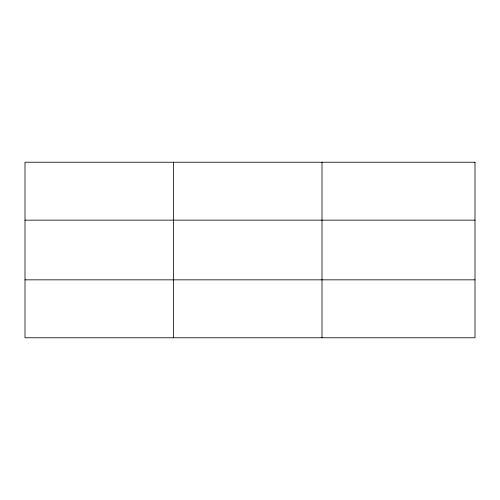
<?xml version="1.0" encoding="UTF-8"?>
<svg xmlns="http://www.w3.org/2000/svg" width="500" height="500" viewBox="0 0 500 500"><rect width="100%" height="100%" fill="white"/><g stroke="black" fill="none" stroke-linecap="round" stroke-linejoin="round"><path stroke-width="0.75" d="M173.5 162.225L173.5 337.775M322 162.225L322 337.775M25 220.156L475 220.156M25 279.844L475 279.844M475 162.225L475 337.775L25 337.775L25 162.225L475 162.225"/></g></svg>
